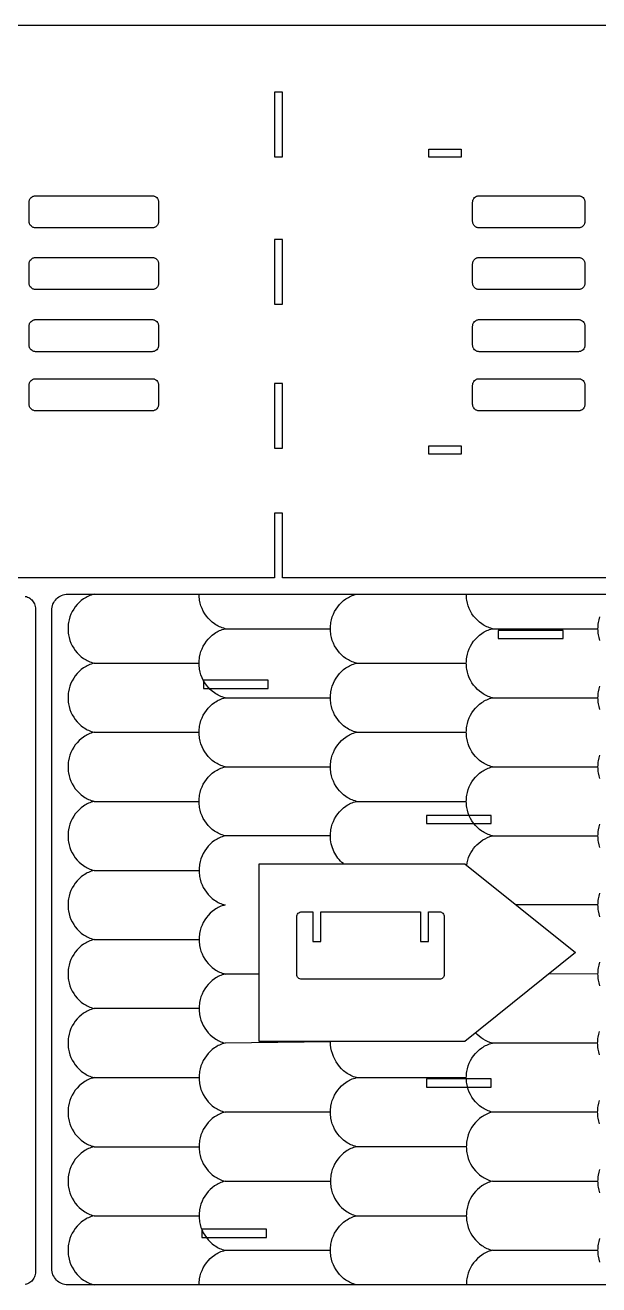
# Model space of a CAD drawing. Extents: x -399 to 499, y -399 to 499.
# Drawn here: x 149.2 to 290.9, y -398.9 to -87.8 of the extents above; entities that cross this region are included whole.
import ezdxf

# ---------------------------------------------------------------- set-up
doc = ezdxf.new("R2010")
doc.units = 0
doc.layers.add('DEFAULT_LAYER', color=1, linetype='CONTINUOUS')

msp = doc.modelspace()

# ---------------------------------------------------------------- linework, layer by layer
at = {"layer": 'DEFAULT_LAYER'}
for points in [[(78.96, -87.78), (344.59, -87.78)], [(344.59, -224.3), (212.78, -224.3), (212.78, -208.29), (210.78, -208.29), (210.78, -224.3), (78.96, -224.3)], [(149.2, -228.86), (149.5, -228.94), (149.8, -229.04), (150.08, -229.18), (150.34, -229.34), (150.59, -229.52), (150.82, -229.73), (151.02, -229.96), (151.21, -230.21), (151.37, -230.47), (151.5, -230.75), (151.61, -231.04), (151.69, -231.35), (151.74, -231.66), (151.76, -231.99), (151.76, -247.22), (151.76, -395.72), (151.74, -396.05), (151.69, -396.36), (151.61, -396.67), (151.5, -396.96), (151.37, -397.24), (151.21, -397.51), (151.02, -397.75), (150.82, -397.98), (150.59, -398.19), (150.34, -398.37), (150.08, -398.53), (149.8, -398.67), (149.5, -398.77), (149.2, -398.85)], [(384.6, -398.92), (159.77, -398.92), (159.36, -398.9), (158.96, -398.84), (158.58, -398.74), (158.21, -398.6), (157.87, -398.43), (157.54, -398.23), (157.23, -398), (156.94, -397.74), (156.68, -397.46), (156.45, -397.15), (156.25, -396.82), (156.08, -396.47), (155.95, -396.1), (155.85, -395.72), (155.79, -395.33), (155.77, -394.92), (155.77, -232.32), (155.79, -231.91), (155.85, -231.51), (155.95, -231.13), (156.08, -230.76), (156.25, -230.41), (156.45, -230.08), (156.68, -229.77), (156.94, -229.49), (157.23, -229.23), (157.54, -229), (157.87, -228.8), (158.21, -228.63), (158.58, -228.5), (158.96, -228.4), (159.36, -228.34), (159.77, -228.32), (159.77, -228.32), (384.6, -228.32)], [(166.24, -228.32), (165.89, -228.41), (165.54, -228.53), (165.21, -228.66), (164.88, -228.8), (164.55, -228.95), (164.24, -229.12), (163.93, -229.3), (163.64, -229.49), (163.07, -229.91), (162.54, -230.38), (162.05, -230.89), (161.6, -231.43), (161.2, -232.02), (160.84, -232.63), (160.53, -233.28), (160.27, -233.95), (160.07, -234.64), (159.92, -235.36), (159.87, -235.73), (159.83, -236.1), (159.81, -236.47), (159.8, -236.85), (159.81, -237.22), (159.83, -237.6), (159.87, -237.97), (159.92, -238.33), (160.07, -239.05), (160.27, -239.74), (160.53, -240.42), (160.84, -241.06), (161.2, -241.68), (161.6, -242.26), (162.05, -242.8), (162.54, -243.31), (163.07, -243.78), (163.64, -244.2), (163.93, -244.39), (164.24, -244.57), (164.55, -244.74), (164.88, -244.89), (165.21, -245.04), (165.54, -245.16), (165.89, -245.28), (166.24, -245.38), (165.89, -245.47), (165.54, -245.59), (165.21, -245.72), (164.88, -245.86), (164.55, -246.01), (164.24, -246.18), (163.93, -246.36), (163.64, -246.55), (163.07, -246.97), (162.54, -247.44), (162.05, -247.95), (161.6, -248.49), (161.2, -249.08), (160.84, -249.69), (160.53, -250.34), (160.27, -251.01), (160.07, -251.7), (159.92, -252.42), (159.87, -252.79), (159.83, -253.16), (159.81, -253.53), (159.8, -253.91), (159.81, -254.28), (159.83, -254.66), (159.87, -255.03), (159.92, -255.39), (160.07, -256.11), (160.27, -256.8), (160.53, -257.48), (160.84, -258.12), (161.2, -258.74), (161.6, -259.32), (162.05, -259.86), (162.54, -260.37), (163.07, -260.84), (163.64, -261.26), (163.93, -261.45), (164.24, -261.63), (164.55, -261.8), (164.88, -261.95), (165.21, -262.1), (165.54, -262.22), (165.89, -262.34), (166.24, -262.44), (165.89, -262.53), (165.54, -262.65), (165.21, -262.78), (164.88, -262.92), (164.55, -263.07), (164.24, -263.24), (163.93, -263.42), (163.64, -263.61), (163.07, -264.03), (162.54, -264.5), (162.05, -265.01), (161.6, -265.55), (161.2, -266.14), (160.84, -266.75), (160.53, -267.4), (160.27, -268.07), (160.07, -268.76), (159.92, -269.48), (159.87, -269.85), (159.83, -270.22), (159.81, -270.59), (159.8, -270.97), (159.81, -271.34), (159.83, -271.72), (159.87, -272.09), (159.92, -272.45), (160.07, -273.17), (160.27, -273.86), (160.53, -274.54), (160.84, -275.18), (161.2, -275.8), (161.6, -276.38), (162.05, -276.92), (162.54, -277.43), (163.07, -277.9), (163.64, -278.32), (163.93, -278.51), (164.24, -278.69), (164.55, -278.86), (164.88, -279.01), (165.21, -279.16), (165.54, -279.28), (165.89, -279.4), (166.24, -279.5), (165.89, -279.6), (165.54, -279.71), (165.21, -279.84), (164.88, -279.98), (164.55, -280.13), (164.24, -280.3), (163.93, -280.48), (163.64, -280.67), (163.07, -281.09), (162.54, -281.56), (162.05, -282.07), (161.6, -282.61), (161.2, -283.2), (160.84, -283.81), (160.53, -284.46), (160.27, -285.13), (160.07, -285.82), (159.92, -286.54), (159.87, -286.91), (159.83, -287.28), (159.81, -287.65), (159.8, -288.03), (159.81, -288.4), (159.83, -288.78), (159.87, -289.15), (159.92, -289.51), (160.07, -290.23), (160.27, -290.92), (160.53, -291.6), (160.84, -292.24), (161.2, -292.86), (161.6, -293.44), (162.05, -293.99), (162.54, -294.49), (163.07, -294.96), (163.64, -295.38), (163.93, -295.57), (164.24, -295.75), (164.55, -295.92), (164.88, -296.08), (165.21, -296.22), (165.54, -296.34), (165.89, -296.46), (166.24, -296.56), (165.89, -296.66), (165.54, -296.77), (165.21, -296.9), (164.88, -297.04), (164.55, -297.19), (164.24, -297.36), (163.93, -297.54), (163.64, -297.73), (163.07, -298.15), (162.54, -298.62), (162.05, -299.13), (161.6, -299.67), (161.2, -300.26), (160.84, -300.87), (160.53, -301.52), (160.27, -302.19), (160.07, -302.88), (159.92, -303.6), (159.87, -303.97), (159.83, -304.34), (159.81, -304.71), (159.8, -305.09), (159.81, -305.46), (159.83, -305.84), (159.87, -306.21), (159.92, -306.57), (160.07, -307.29), (160.27, -307.99), (160.53, -308.66), (160.84, -309.3), (161.2, -309.92), (161.6, -310.5), (162.05, -311.05), (162.54, -311.55), (163.07, -312.02), (163.64, -312.44), (163.93, -312.63), (164.24, -312.81), (164.55, -312.98), (164.88, -313.14), (165.21, -313.28), (165.54, -313.4), (165.89, -313.52), (166.24, -313.62), (165.89, -313.72), (165.54, -313.83), (165.21, -313.96), (164.88, -314.1), (164.55, -314.25), (164.24, -314.42), (163.93, -314.6), (163.64, -314.79), (163.07, -315.22), (162.54, -315.68), (162.05, -316.19), (161.6, -316.73), (161.2, -317.32), (160.84, -317.93), (160.53, -318.58), (160.27, -319.25), (160.07, -319.94), (159.92, -320.66), (159.87, -321.03), (159.83, -321.4), (159.81, -321.77), (159.8, -322.15), (159.81, -322.52), (159.83, -322.9), (159.87, -323.27), (159.92, -323.63), (160.07, -324.35), (160.27, -325.05), (160.53, -325.72), (160.84, -326.36), (161.2, -326.98), (161.6, -327.56), (162.05, -328.11), (162.54, -328.61), (163.07, -329.08), (163.64, -329.5), (163.93, -329.69), (164.24, -329.87), (164.55, -330.04), (164.88, -330.2), (165.21, -330.34), (165.54, -330.46), (165.89, -330.58), (166.24, -330.68)], [(198.6, -288.03), (198.25, -287.93), (197.9, -287.81), (197.57, -287.69), (197.24, -287.55), (196.91, -287.39), (196.6, -287.22), (196.29, -287.04), (196, -286.85), (195.43, -286.43), (194.9, -285.96), (194.41, -285.46), (193.96, -284.91), (193.56, -284.33), (193.2, -283.71), (192.89, -283.07), (192.63, -282.39), (192.43, -281.7), (192.28, -280.98), (192.23, -280.62), (192.19, -280.25), (192.17, -279.87), (192.16, -279.5), (192.17, -279.12), (192.19, -278.75), (192.23, -278.38), (192.28, -278.01), (192.43, -277.29), (192.63, -276.6), (192.89, -275.93), (193.2, -275.28), (193.56, -274.67), (193.96, -274.08), (194.41, -273.54), (194.9, -273.03), (195.43, -272.56), (196, -272.14), (196.29, -271.95), (196.6, -271.77), (196.91, -271.6), (197.24, -271.45), (197.57, -271.31), (197.9, -271.18), (198.25, -271.07), (198.6, -270.97), (198.25, -270.87), (197.9, -270.75), (197.57, -270.63), (197.24, -270.48), (196.91, -270.33), (196.6, -270.16), (196.29, -269.98), (196, -269.79), (195.43, -269.37), (194.9, -268.9), (194.41, -268.39), (193.96, -267.85), (193.56, -267.27), (193.2, -266.65), (192.89, -266.01), (192.63, -265.33), (192.43, -264.64), (192.28, -263.92), (192.23, -263.56), (192.19, -263.19), (192.17, -262.81), (192.16, -262.44), (192.17, -262.06), (192.19, -261.69), (192.23, -261.32), (192.28, -260.95), (192.43, -260.23), (192.63, -259.54), (192.89, -258.87), (193.2, -258.22), (193.56, -257.61), (193.96, -257.02), (194.41, -256.48), (194.9, -255.97), (195.43, -255.5), (196, -255.08), (196.29, -254.89), (196.6, -254.71), (196.91, -254.54), (197.24, -254.39), (197.57, -254.25), (197.9, -254.12), (198.25, -254), (198.6, -253.91), (198.25, -253.81), (197.9, -253.69), (197.57, -253.57), (197.24, -253.42), (196.91, -253.27), (196.6, -253.1), (196.29, -252.92), (196, -252.73), (195.43, -252.31), (194.9, -251.84), (194.41, -251.33), (193.96, -250.79), (193.56, -250.21), (193.2, -249.59), (192.89, -248.95), (192.63, -248.27), (192.43, -247.58), (192.28, -246.86), (192.23, -246.5), (192.19, -246.13), (192.17, -245.75), (192.16, -245.38), (192.17, -245), (192.19, -244.63), (192.23, -244.26), (192.28, -243.89), (192.43, -243.17), (192.63, -242.48), (192.89, -241.81), (193.2, -241.16), (193.56, -240.55), (193.96, -239.96), (194.41, -239.42), (194.9, -238.91), (195.43, -238.44), (196, -238.02), (196.29, -237.83), (196.6, -237.65), (196.91, -237.48), (197.24, -237.33), (197.57, -237.19), (197.9, -237.06), (198.25, -236.94), (198.6, -236.85), (198.25, -236.75), (197.9, -236.63), (197.57, -236.51), (197.24, -236.36), (196.91, -236.21), (196.6, -236.04), (196.29, -235.86), (196, -235.67), (195.43, -235.25), (194.9, -234.78), (194.41, -234.27), (193.96, -233.73), (193.56, -233.15), (193.2, -232.53), (192.89, -231.89), (192.63, -231.21), (192.43, -230.52), (192.28, -229.8), (192.23, -229.44), (192.19, -229.07), (192.17, -228.69), (192.16, -228.32)], [(227.79, -294.89), (227.43, -294.58), (227.09, -294.24), (226.77, -293.89), (226.46, -293.52), (226.18, -293.13), (225.92, -292.73), (225.68, -292.31), (225.46, -291.88), (225.26, -291.43), (225.09, -290.97), (224.94, -290.51), (224.82, -290.03), (224.73, -289.54), (224.66, -289.04), (224.61, -288.54), (224.6, -288.03), (224.61, -287.65), (224.63, -287.28), (224.67, -286.91), (224.72, -286.54), (224.87, -285.82), (225.07, -285.13), (225.33, -284.46), (225.64, -283.81), (226, -283.2), (226.4, -282.61), (226.85, -282.07), (227.34, -281.56), (227.87, -281.09), (228.44, -280.67), (228.73, -280.48), (229.04, -280.3), (229.35, -280.13), (229.68, -279.98), (230.01, -279.84), (230.34, -279.71), (230.69, -279.6), (231.04, -279.5), (230.69, -279.4), (230.34, -279.28), (230.01, -279.16), (229.68, -279.01), (229.35, -278.86), (229.04, -278.69), (228.73, -278.51), (228.44, -278.32), (227.87, -277.9), (227.34, -277.43), (226.85, -276.92), (226.4, -276.38), (226, -275.8), (225.64, -275.18), (225.33, -274.54), (225.07, -273.86), (224.87, -273.17), (224.72, -272.45), (224.67, -272.09), (224.63, -271.72), (224.61, -271.34), (224.6, -270.97), (224.61, -270.59), (224.63, -270.22), (224.67, -269.85), (224.72, -269.48), (224.87, -268.76), (225.07, -268.07), (225.33, -267.4), (225.64, -266.75), (226, -266.14), (226.4, -265.55), (226.85, -265.01), (227.34, -264.5), (227.87, -264.03), (228.44, -263.61), (228.73, -263.42), (229.04, -263.24), (229.35, -263.07), (229.68, -262.92), (230.01, -262.78), (230.34, -262.65), (230.69, -262.53), (231.04, -262.44), (230.69, -262.34), (230.34, -262.22), (230.01, -262.1), (229.68, -261.95), (229.35, -261.8), (229.04, -261.63), (228.73, -261.45), (228.44, -261.26), (227.87, -260.84), (227.34, -260.37), (226.85, -259.86), (226.4, -259.32), (226, -258.74), (225.64, -258.12), (225.33, -257.48), (225.07, -256.8), (224.87, -256.11), (224.72, -255.39), (224.67, -255.03), (224.63, -254.66), (224.61, -254.28), (224.6, -253.91), (224.61, -253.53), (224.63, -253.16), (224.67, -252.79), (224.72, -252.42), (224.87, -251.7), (225.07, -251.01), (225.33, -250.34), (225.64, -249.69), (226, -249.08), (226.4, -248.49), (226.85, -247.95), (227.34, -247.44), (227.87, -246.97), (228.44, -246.55), (228.73, -246.36), (229.04, -246.18), (229.35, -246.01), (229.68, -245.86), (230.01, -245.72), (230.34, -245.59), (230.69, -245.47), (231.04, -245.38), (230.69, -245.28), (230.34, -245.16), (230.01, -245.04), (229.68, -244.89), (229.35, -244.74), (229.04, -244.57), (228.73, -244.39), (228.44, -244.2), (227.87, -243.78), (227.34, -243.31), (226.85, -242.8), (226.4, -242.26), (226, -241.68), (225.64, -241.06), (225.33, -240.42), (225.07, -239.74), (224.87, -239.05), (224.72, -238.33), (224.67, -237.97), (224.63, -237.6), (224.61, -237.22), (224.6, -236.85), (224.61, -236.47), (224.63, -236.1), (224.67, -235.73), (224.72, -235.36), (224.87, -234.64), (225.07, -233.95), (225.33, -233.28), (225.64, -232.63), (226, -232.02), (226.4, -231.43), (226.85, -230.89), (227.34, -230.38), (227.87, -229.91), (228.44, -229.49), (228.73, -229.3), (229.04, -229.12), (229.35, -228.95), (229.68, -228.8), (230.01, -228.66), (230.34, -228.53), (230.69, -228.41), (231.04, -228.32)], [(258.25, -295.3), (258.36, -294.66), (258.52, -294.02), (258.72, -293.41), (258.97, -292.81), (259.25, -292.24), (259.58, -291.7), (259.94, -291.17), (260.34, -290.68), (260.77, -290.22), (261.23, -289.79), (261.72, -289.4), (262.25, -289.04), (262.8, -288.72), (263.37, -288.45), (263.98, -288.21), (264.6, -288.03), (264.25, -287.93), (263.9, -287.81), (263.57, -287.69), (263.24, -287.55), (262.91, -287.39), (262.6, -287.22), (262.29, -287.04), (262, -286.85), (261.43, -286.43), (260.9, -285.96), (260.41, -285.46), (259.96, -284.91), (259.56, -284.33), (259.2, -283.71), (258.89, -283.07), (258.63, -282.39), (258.43, -281.7), (258.28, -280.98), (258.23, -280.62), (258.19, -280.25), (258.17, -279.87), (258.16, -279.5), (258.17, -279.12), (258.19, -278.75), (258.23, -278.38), (258.28, -278.01), (258.43, -277.29), (258.63, -276.6), (258.89, -275.93), (259.2, -275.28), (259.56, -274.67), (259.96, -274.08), (260.41, -273.54), (260.9, -273.03), (261.43, -272.56), (262, -272.14), (262.29, -271.95), (262.6, -271.77), (262.91, -271.6), (263.24, -271.45), (263.57, -271.31), (263.9, -271.18), (264.25, -271.07), (264.6, -270.97), (264.25, -270.87), (263.9, -270.75), (263.57, -270.63), (263.24, -270.48), (262.91, -270.33), (262.6, -270.16), (262.29, -269.98), (262, -269.79), (261.43, -269.37), (260.9, -268.9), (260.41, -268.39), (259.96, -267.85), (259.56, -267.27), (259.2, -266.65), (258.89, -266.01), (258.63, -265.33), (258.43, -264.64), (258.28, -263.92), (258.23, -263.56), (258.19, -263.19), (258.17, -262.81), (258.16, -262.44), (258.17, -262.06), (258.19, -261.69), (258.23, -261.32), (258.28, -260.95), (258.43, -260.23), (258.63, -259.54), (258.89, -258.87), (259.2, -258.22), (259.56, -257.61), (259.96, -257.02), (260.41, -256.48), (260.9, -255.97), (261.43, -255.5), (262, -255.08), (262.29, -254.89), (262.6, -254.71), (262.91, -254.54), (263.24, -254.39), (263.57, -254.25), (263.9, -254.12), (264.25, -254), (264.6, -253.91), (264.25, -253.81), (263.9, -253.69), (263.57, -253.57), (263.24, -253.42), (262.91, -253.27), (262.6, -253.1), (262.29, -252.92), (262, -252.73), (261.43, -252.31), (260.9, -251.84), (260.41, -251.33), (259.96, -250.79), (259.56, -250.21), (259.2, -249.59), (258.89, -248.95), (258.63, -248.27), (258.43, -247.58), (258.28, -246.86), (258.23, -246.5), (258.19, -246.13), (258.17, -245.75), (258.16, -245.38), (258.17, -245), (258.19, -244.63), (258.23, -244.26), (258.28, -243.89), (258.43, -243.17), (258.63, -242.48), (258.89, -241.81), (259.2, -241.16), (259.56, -240.55), (259.96, -239.96), (260.41, -239.42), (260.9, -238.91), (261.43, -238.44), (262, -238.02), (262.29, -237.83), (262.6, -237.65), (262.91, -237.48), (263.24, -237.33), (263.57, -237.19), (263.9, -237.06), (264.25, -236.94), (264.6, -236.85), (264.25, -236.75), (263.9, -236.63), (263.57, -236.51), (263.24, -236.36), (262.91, -236.21), (262.6, -236.04), (262.29, -235.86), (262, -235.67), (261.43, -235.25), (260.9, -234.78), (260.41, -234.27), (259.96, -233.73), (259.56, -233.15), (259.2, -232.53), (258.89, -231.89), (258.63, -231.21), (258.43, -230.52), (258.28, -229.8), (258.23, -229.44), (258.19, -229.07), (258.17, -228.69), (258.16, -228.32)], [(291.07, -233.95), (290.87, -234.64), (290.72, -235.36), (290.67, -235.73), (290.63, -236.1), (290.61, -236.47), (290.6, -236.85), (290.61, -237.22), (290.63, -237.6), (290.67, -237.97), (290.72, -238.33), (290.87, -239.05), (291.07, -239.74)], [(198.6, -236.85), (224.6, -236.85)], [(264.6, -236.85), (290.6, -236.85)], [(166.24, -245.38), (192.16, -245.38)], [(231.04, -245.38), (258.16, -245.38)], [(291.07, -251.01), (290.87, -251.7), (290.72, -252.42), (290.67, -252.79), (290.63, -253.16), (290.61, -253.53), (290.6, -253.91), (290.61, -254.28), (290.63, -254.66), (290.67, -255.03), (290.72, -255.39), (290.87, -256.11), (291.07, -256.8)], [(198.6, -253.91), (224.6, -253.91)], [(264.6, -253.91), (290.6, -253.91)], [(166.24, -262.44), (192.16, -262.44)], [(231.04, -262.44), (258.16, -262.44)], [(291.07, -268.07), (290.87, -268.76), (290.72, -269.48), (290.67, -269.85), (290.63, -270.22), (290.61, -270.59), (290.6, -270.97), (290.61, -271.34), (290.63, -271.72), (290.67, -272.09), (290.72, -272.45), (290.87, -273.17), (291.07, -273.86)], [(198.6, -270.97), (224.6, -270.97)], [(264.6, -270.97), (290.6, -270.97)], [(166.24, -279.5), (192.16, -279.5)], [(231.04, -279.5), (258.16, -279.5)], [(291.07, -285.13), (290.87, -285.82), (290.72, -286.54), (290.67, -286.91), (290.63, -287.28), (290.61, -287.65), (290.6, -288.03), (290.61, -288.4), (290.63, -288.78), (290.67, -289.15), (290.72, -289.51), (290.87, -290.23), (291.07, -290.92)], [(224.6, -288.03), (198.6, -288.03), (198.25, -288.13), (197.9, -288.24), (197.57, -288.37), (197.24, -288.51), (196.91, -288.66), (196.6, -288.83), (196.29, -289.01), (196, -289.2), (195.43, -289.62), (194.9, -290.09), (194.41, -290.6), (193.96, -291.14), (193.56, -291.73), (193.2, -292.34), (192.89, -292.99), (192.63, -293.66), (192.43, -294.35), (192.28, -295.07), (192.23, -295.44), (192.19, -295.81), (192.17, -296.18), (192.16, -296.56), (192.17, -296.93), (192.19, -297.31), (192.23, -297.68), (192.28, -298.04), (192.43, -298.76), (192.63, -299.46), (192.89, -300.13), (193.2, -300.77), (193.56, -301.39), (193.96, -301.97), (194.41, -302.52), (194.9, -303.02), (195.43, -303.49), (196, -303.91), (196.29, -304.1), (196.6, -304.28), (196.91, -304.45), (197.24, -304.61), (197.57, -304.75), (197.9, -304.87), (198.25, -304.99), (198.6, -305.09), (198.25, -305.19), (197.9, -305.3), (197.57, -305.43), (197.24, -305.57), (196.91, -305.72), (196.6, -305.89), (196.29, -306.07), (196, -306.26), (195.43, -306.69), (194.9, -307.15), (194.41, -307.66), (193.96, -308.2), (193.56, -308.79), (193.2, -309.4), (192.89, -310.05), (192.63, -310.72), (192.43, -311.41), (192.28, -312.13), (192.23, -312.5), (192.19, -312.87), (192.17, -313.24), (192.16, -313.62), (192.17, -313.99), (192.19, -314.37), (192.23, -314.74), (192.28, -315.1), (192.43, -315.82), (192.63, -316.52), (192.89, -317.19), (193.2, -317.83), (193.56, -318.45), (193.96, -319.03), (194.41, -319.58), (194.9, -320.08), (195.43, -320.55), (196, -320.97), (196.29, -321.16), (196.6, -321.34), (196.91, -321.51), (197.24, -321.67), (197.57, -321.81), (197.9, -321.93), (198.25, -322.05), (198.6, -322.15)], [(264.6, -288.03), (290.6, -288.03)], [(166.24, -296.56), (192.16, -296.56)], [(291.07, -302.19), (290.87, -302.88), (290.72, -303.6), (290.67, -303.97), (290.63, -304.34), (290.61, -304.71), (290.6, -305.09), (290.61, -305.46), (290.63, -305.84), (290.67, -306.21), (290.72, -306.57), (290.87, -307.29), (291.07, -307.99)], [(290.6, -305.09), (270.44, -305.07)], [(166.24, -313.62), (192.16, -313.62)], [(291.07, -319.25), (290.87, -319.94), (290.72, -320.66), (290.67, -321.03), (290.63, -321.4), (290.61, -321.77), (290.6, -322.15), (290.61, -322.52), (290.63, -322.9), (290.67, -323.27), (290.72, -323.63), (290.87, -324.35), (291.07, -325.05)], [(206.98, -322.15), (198.6, -322.15), (198.25, -322.25), (197.9, -322.36), (197.57, -322.49), (197.24, -322.63), (196.91, -322.78), (196.6, -322.95), (196.29, -323.13), (196, -323.32), (195.43, -323.75), (194.9, -324.21), (194.41, -324.72), (193.96, -325.26), (193.56, -325.85), (193.2, -326.46), (192.89, -327.11), (192.63, -327.78), (192.43, -328.48), (192.28, -329.19), (192.23, -329.56), (192.19, -329.93), (192.17, -330.3), (192.16, -330.68), (192.17, -331.05), (192.19, -331.43), (192.23, -331.8), (192.28, -332.16), (192.43, -332.88), (192.63, -333.58), (192.89, -334.25), (193.2, -334.89), (193.56, -335.51), (193.96, -336.09), (194.41, -336.64), (194.9, -337.14), (195.43, -337.61), (196, -338.03), (196.29, -338.22), (196.6, -338.4), (196.91, -338.57), (197.24, -338.73), (197.57, -338.87), (197.9, -339), (198.25, -339.11), (198.6, -339.21), (198.25, -339.31), (197.9, -339.42), (197.57, -339.55), (197.24, -339.69), (196.91, -339.84), (196.6, -340.01), (196.29, -340.19), (196, -340.38), (195.43, -340.81), (194.9, -341.27), (194.41, -341.78), (193.96, -342.33), (193.56, -342.91), (193.2, -343.52), (192.89, -344.17), (192.63, -344.84), (192.43, -345.54), (192.28, -346.25), (192.23, -346.62), (192.19, -346.99), (192.17, -347.36), (192.16, -347.74), (192.17, -348.11), (192.19, -348.49), (192.23, -348.86), (192.28, -349.22), (192.43, -349.94), (192.63, -350.64), (192.89, -351.31), (193.2, -351.95), (193.56, -352.57), (193.96, -353.15), (194.41, -353.7), (194.9, -354.2), (195.43, -354.67), (196, -355.09), (196.29, -355.28), (196.6, -355.46), (196.91, -355.63), (197.24, -355.79), (197.57, -355.93), (197.9, -356.06), (198.25, -356.17), (198.6, -356.27)], [(290.6, -322.15), (278.63, -322.07)], [(192.16, -330.68), (166.24, -330.68), (165.89, -330.78), (165.54, -330.89), (165.21, -331.02), (164.88, -331.16), (164.55, -331.31), (164.24, -331.48), (163.93, -331.66), (163.64, -331.85), (163.07, -332.28), (162.54, -332.74), (162.05, -333.25), (161.6, -333.79), (161.2, -334.38), (160.84, -334.99), (160.53, -335.64), (160.27, -336.31), (160.07, -337.01), (159.92, -337.72), (159.87, -338.09), (159.83, -338.46), (159.81, -338.83), (159.8, -339.21), (159.81, -339.58), (159.83, -339.96), (159.87, -340.33), (159.92, -340.69), (160.07, -341.41), (160.27, -342.11), (160.53, -342.78), (160.84, -343.42), (161.2, -344.04), (161.6, -344.62), (162.05, -345.17), (162.54, -345.67), (163.07, -346.14), (163.64, -346.56), (163.93, -346.75), (164.24, -346.93), (164.55, -347.1), (164.88, -347.26), (165.21, -347.4), (165.54, -347.53), (165.89, -347.64), (166.24, -347.74), (165.89, -347.84), (165.54, -347.95), (165.21, -348.08), (164.88, -348.22), (164.55, -348.37), (164.24, -348.54), (163.93, -348.72), (163.64, -348.91), (163.07, -349.34), (162.54, -349.8), (162.05, -350.31), (161.6, -350.86), (161.2, -351.44), (160.84, -352.05), (160.53, -352.7), (160.27, -353.37), (160.07, -354.07), (159.92, -354.78), (159.87, -355.15), (159.83, -355.52), (159.81, -355.89), (159.8, -356.27), (159.81, -356.64), (159.83, -357.02), (159.87, -357.39), (159.92, -357.75), (160.07, -358.47), (160.27, -359.17), (160.53, -359.84), (160.84, -360.48), (161.2, -361.1), (161.6, -361.68), (162.05, -362.23), (162.54, -362.73), (163.07, -363.2), (163.64, -363.62), (163.93, -363.81), (164.24, -363.99), (164.55, -364.16), (164.88, -364.32), (165.21, -364.46), (165.54, -364.59), (165.89, -364.7), (166.24, -364.8), (192.16, -364.8)], [(258.16, -364.8), (231.04, -364.8), (230.69, -364.7), (230.34, -364.59), (230.01, -364.46), (229.68, -364.32), (229.35, -364.16), (229.04, -363.99), (228.73, -363.81), (228.44, -363.62), (227.87, -363.2), (227.34, -362.73), (226.85, -362.23), (226.4, -361.68), (226, -361.1), (225.64, -360.48), (225.33, -359.84), (225.07, -359.17), (224.87, -358.47), (224.72, -357.75), (224.67, -357.39), (224.63, -357.02), (224.61, -356.64), (224.6, -356.27), (224.61, -355.89), (224.63, -355.52), (224.67, -355.15), (224.72, -354.78), (224.87, -354.07), (225.07, -353.37), (225.33, -352.7), (225.64, -352.05), (226, -351.44), (226.4, -350.86), (226.85, -350.31), (227.34, -349.8), (227.87, -349.34), (228.44, -348.91), (228.73, -348.72), (229.04, -348.54), (229.35, -348.37), (229.68, -348.22), (230.01, -348.08), (230.34, -347.95), (230.69, -347.84), (231.04, -347.74), (230.69, -347.64), (230.34, -347.52), (230.01, -347.39), (229.68, -347.24), (229.36, -347.08), (229.04, -346.9), (228.74, -346.71), (228.44, -346.5), (228.15, -346.28), (227.87, -346.05), (227.34, -345.56), (226.85, -345.02), (226.41, -344.44), (226, -343.83), (225.65, -343.18), (225.34, -342.51), (225.08, -341.82), (224.88, -341.11), (224.73, -340.39), (224.64, -339.66), (224.62, -339.29), (224.61, -338.92), (198.6, -339.21)], [(290.6, -339.21), (264.6, -339.21), (264, -339.03), (263.42, -338.81), (262.86, -338.54), (262.33, -338.24), (261.82, -337.9), (261.33, -337.53), (260.88, -337.13), (260.46, -336.69)], [(291.07, -342.11), (290.87, -341.41), (290.72, -340.69), (290.67, -340.33), (290.63, -339.96), (290.61, -339.58), (290.6, -339.21), (290.61, -338.83), (290.63, -338.46), (290.67, -338.09), (290.72, -337.72), (290.87, -337.01), (291.07, -336.31)], [(264.6, -356.27), (264.25, -356.17), (263.9, -356.06), (263.57, -355.93), (263.24, -355.79), (262.91, -355.63), (262.6, -355.46), (262.29, -355.28), (262, -355.09), (261.43, -354.67), (260.9, -354.2), (260.41, -353.7), (259.96, -353.15), (259.56, -352.57), (259.2, -351.95), (258.89, -351.31), (258.63, -350.64), (258.43, -349.94), (258.28, -349.22), (258.23, -348.86), (258.19, -348.49), (258.17, -348.11), (258.16, -347.74), (258.17, -347.36), (258.19, -346.99), (258.23, -346.62), (258.28, -346.25), (258.43, -345.54), (258.63, -344.84), (258.89, -344.17), (259.2, -343.52), (259.56, -342.91), (259.96, -342.33), (260.41, -341.78), (260.9, -341.27), (261.43, -340.81), (262, -340.38), (262.29, -340.19), (262.6, -340.01), (262.91, -339.84), (263.24, -339.69), (263.57, -339.55), (263.9, -339.42), (264.25, -339.31), (264.6, -339.21)], [(166.24, -347.74), (192.16, -347.74)], [(231.04, -347.74), (258.16, -347.74)], [(291.07, -359.17), (290.87, -358.47), (290.72, -357.75), (290.67, -357.39), (290.63, -357.02), (290.61, -356.64), (290.6, -356.27), (290.61, -355.89), (290.63, -355.52), (290.67, -355.15), (290.72, -354.78), (290.87, -354.07), (291.07, -353.37)], [(224.6, -356.27), (198.6, -356.27), (198.25, -356.37), (197.9, -356.48), (197.57, -356.61), (197.24, -356.75), (196.91, -356.9), (196.6, -357.07), (196.29, -357.25), (196, -357.44), (195.43, -357.87), (194.9, -358.33), (194.41, -358.84), (193.96, -359.39), (193.56, -359.97), (193.2, -360.58), (192.89, -361.23), (192.63, -361.9), (192.43, -362.6), (192.28, -363.31), (192.23, -363.68), (192.19, -364.05), (192.17, -364.42), (192.16, -364.8), (192.17, -365.17), (192.19, -365.55), (192.23, -365.92), (192.28, -366.28), (192.43, -367), (192.63, -367.7), (192.89, -368.37), (193.2, -369.01), (193.56, -369.63), (193.96, -370.21), (194.41, -370.76), (194.9, -371.26), (195.43, -371.73), (196, -372.15), (196.29, -372.34), (196.6, -372.52), (196.91, -372.69), (197.24, -372.85), (197.57, -372.99), (197.9, -373.12), (198.25, -373.23), (198.6, -373.33), (198.25, -373.43), (197.9, -373.54), (197.57, -373.67), (197.24, -373.81), (196.91, -373.96), (196.6, -374.13), (196.29, -374.31), (196, -374.51), (195.43, -374.93), (194.9, -375.39), (194.41, -375.9), (193.96, -376.45), (193.56, -377.03), (193.2, -377.64), (192.89, -378.29), (192.63, -378.96), (192.43, -379.66), (192.28, -380.37), (192.23, -380.74), (192.19, -381.11), (192.17, -381.48), (192.16, -381.86), (192.17, -382.24), (192.19, -382.61), (192.23, -382.98), (192.28, -383.34), (192.43, -384.06), (192.63, -384.76), (192.89, -385.43), (193.2, -386.07), (193.56, -386.69), (193.96, -387.27), (194.41, -387.82), (194.9, -388.32), (195.43, -388.79), (196, -389.21), (196.29, -389.4), (196.6, -389.58), (196.91, -389.75), (197.24, -389.91), (197.57, -390.05), (197.9, -390.18), (198.25, -390.29), (198.6, -390.39), (224.6, -390.39)], [(290.6, -356.27), (264.6, -356.27), (264.25, -356.37), (263.9, -356.48), (263.57, -356.61), (263.24, -356.75), (262.91, -356.9), (262.6, -357.07), (262.29, -357.25), (262, -357.44), (261.43, -357.87), (260.9, -358.33), (260.41, -358.84), (259.96, -359.39), (259.56, -359.97), (259.2, -360.58), (258.89, -361.23), (258.63, -361.9), (258.43, -362.6), (258.28, -363.31), (258.23, -363.68), (258.19, -364.05), (258.17, -364.42), (258.16, -364.8), (258.17, -365.17), (258.19, -365.55), (258.23, -365.92), (258.28, -366.28), (258.43, -367), (258.63, -367.7), (258.89, -368.37), (259.2, -369.01), (259.56, -369.63), (259.96, -370.21), (260.41, -370.76), (260.9, -371.26), (261.43, -371.73), (262, -372.15), (262.29, -372.34), (262.6, -372.52), (262.91, -372.69), (263.24, -372.85), (263.57, -372.99), (263.9, -373.12), (264.25, -373.23), (264.6, -373.33), (290.6, -373.33)], [(166.24, -364.8), (165.89, -364.9), (165.54, -365.01), (165.21, -365.14), (164.88, -365.28), (164.55, -365.43), (164.24, -365.6), (163.93, -365.78), (163.64, -365.97), (163.07, -366.4), (162.54, -366.86), (162.05, -367.37), (161.6, -367.92), (161.2, -368.5), (160.84, -369.11), (160.53, -369.76), (160.27, -370.43), (160.07, -371.13), (159.92, -371.84), (159.87, -372.21), (159.83, -372.58), (159.81, -372.95), (159.8, -373.33), (159.81, -373.7), (159.83, -374.08), (159.87, -374.45), (159.92, -374.81), (160.07, -375.53), (160.27, -376.23), (160.53, -376.9), (160.84, -377.54), (161.2, -378.16), (161.6, -378.74), (162.05, -379.29), (162.54, -379.79), (163.07, -380.26), (163.64, -380.68), (163.93, -380.87), (164.24, -381.05), (164.55, -381.22), (164.88, -381.38), (165.21, -381.52), (165.54, -381.65), (165.89, -381.76), (166.24, -381.86), (165.89, -381.96), (165.54, -382.07), (165.21, -382.2), (164.88, -382.34), (164.55, -382.49), (164.24, -382.66), (163.93, -382.84), (163.64, -383.04), (163.07, -383.46), (162.54, -383.92), (162.05, -384.43), (161.6, -384.98), (161.2, -385.56), (160.84, -386.17), (160.53, -386.82), (160.27, -387.49), (160.07, -388.19), (159.92, -388.9), (159.87, -389.27), (159.83, -389.64), (159.81, -390.01), (159.8, -390.39), (159.81, -390.77), (159.83, -391.14), (159.87, -391.51), (159.92, -391.87), (160.07, -392.59), (160.27, -393.29), (160.53, -393.96), (160.84, -394.6), (161.2, -395.22), (161.6, -395.8), (162.05, -396.35), (162.54, -396.85), (163.07, -397.32), (163.64, -397.74), (163.93, -397.93), (164.24, -398.11), (164.55, -398.28), (164.88, -398.44), (165.21, -398.58), (165.54, -398.71), (165.89, -398.82), (166.24, -398.92)], [(231.04, -364.8), (230.69, -364.9), (230.34, -365.01), (230.01, -365.14), (229.68, -365.28), (229.35, -365.43), (229.04, -365.6), (228.73, -365.78), (228.44, -365.97), (227.87, -366.4), (227.34, -366.86), (226.85, -367.37), (226.4, -367.92), (226, -368.5), (225.64, -369.11), (225.33, -369.76), (225.07, -370.43), (224.87, -371.13), (224.72, -371.84), (224.67, -372.21), (224.63, -372.58), (224.61, -372.95), (224.6, -373.33), (224.61, -373.7), (224.63, -374.08), (224.67, -374.45), (224.72, -374.81), (224.87, -375.53), (225.07, -376.23), (225.33, -376.9), (225.64, -377.54), (226, -378.16), (226.4, -378.74), (226.85, -379.29), (227.34, -379.79), (227.87, -380.26), (228.44, -380.68), (228.73, -380.87), (229.04, -381.05), (229.35, -381.22), (229.68, -381.38), (230.01, -381.52), (230.34, -381.65), (230.69, -381.76), (231.04, -381.86), (258.16, -381.86)], [(198.6, -373.33), (224.6, -373.33)], [(264.6, -373.33), (264.25, -373.43), (263.9, -373.54), (263.57, -373.67), (263.24, -373.81), (262.91, -373.96), (262.6, -374.13), (262.29, -374.31), (262, -374.51), (261.43, -374.93), (260.9, -375.39), (260.41, -375.9), (259.96, -376.45), (259.56, -377.03), (259.2, -377.64), (258.89, -378.29), (258.63, -378.96), (258.43, -379.66), (258.28, -380.37), (258.23, -380.74), (258.19, -381.11), (258.17, -381.48), (258.16, -381.86), (258.17, -382.24), (258.19, -382.61), (258.23, -382.98), (258.28, -383.34), (258.43, -384.06), (258.63, -384.76), (258.89, -385.43), (259.2, -386.07), (259.56, -386.69), (259.96, -387.27), (260.41, -387.82), (260.9, -388.32), (261.43, -388.79), (262, -389.21), (262.29, -389.4), (262.6, -389.58), (262.91, -389.75), (263.24, -389.91), (263.57, -390.05), (263.9, -390.18), (264.25, -390.29), (264.6, -390.39), (264.25, -390.49), (263.9, -390.6), (263.57, -390.73), (263.24, -390.87), (262.91, -391.02), (262.6, -391.19), (262.29, -391.37), (262, -391.57), (261.43, -391.99), (260.9, -392.45), (260.41, -392.96), (259.96, -393.51), (259.56, -394.09), (259.2, -394.7), (258.89, -395.35), (258.63, -396.02), (258.43, -396.72), (258.28, -397.43), (258.23, -397.8), (258.19, -398.17), (258.17, -398.54), (258.16, -398.92)], [(291.07, -370.43), (290.87, -371.13), (290.72, -371.84), (290.67, -372.21), (290.63, -372.58), (290.61, -372.95), (290.6, -373.33), (290.61, -373.7), (290.63, -374.08), (290.67, -374.45), (290.72, -374.81), (290.87, -375.53), (291.07, -376.23)], [(166.24, -381.86), (192.16, -381.86)], [(231.04, -398.92), (230.69, -398.82), (230.34, -398.71), (230.01, -398.58), (229.68, -398.44), (229.35, -398.28), (229.04, -398.11), (228.73, -397.93), (228.44, -397.74), (227.87, -397.32), (227.34, -396.85), (226.85, -396.35), (226.4, -395.8), (226, -395.22), (225.64, -394.6), (225.33, -393.96), (225.07, -393.29), (224.87, -392.59), (224.72, -391.87), (224.67, -391.51), (224.63, -391.14), (224.61, -390.77), (224.6, -390.39), (224.61, -390.01), (224.63, -389.64), (224.67, -389.27), (224.72, -388.9), (224.87, -388.19), (225.07, -387.49), (225.33, -386.82), (225.64, -386.17), (226, -385.56), (226.4, -384.98), (226.85, -384.43), (227.34, -383.92), (227.87, -383.46), (228.44, -383.04), (228.73, -382.84), (229.04, -382.66), (229.35, -382.49), (229.68, -382.34), (230.01, -382.2), (230.34, -382.07), (230.69, -381.96), (231.04, -381.86)], [(291.07, -387.49), (290.87, -388.19), (290.72, -388.9), (290.67, -389.27), (290.63, -389.64), (290.61, -390.01), (290.6, -390.39), (290.61, -390.77), (290.63, -391.14), (290.67, -391.51), (290.72, -391.87), (290.87, -392.59), (291.07, -393.29)], [(192.16, -398.92), (192.17, -398.54), (192.19, -398.17), (192.23, -397.8), (192.28, -397.43), (192.43, -396.72), (192.63, -396.02), (192.89, -395.35), (193.2, -394.7), (193.56, -394.09), (193.96, -393.51), (194.41, -392.96), (194.9, -392.45), (195.43, -391.99), (196, -391.57), (196.29, -391.37), (196.6, -391.19), (196.91, -391.02), (197.24, -390.87), (197.57, -390.73), (197.9, -390.6), (198.25, -390.49), (198.6, -390.39)], [(264.6, -390.39), (290.6, -390.39)]]:
    msp.add_lwpolyline(points, dxfattribs=at)
for points in [[(212.78, -104.29), (210.78, -104.29), (210.78, -120.29), (212.78, -120.29), (212.78, -104.29)], [(256.93, -118.38), (256.93, -120.38), (248.93, -120.38), (248.93, -118.38), (256.93, -118.38)], [(151.8, -129.91), (180.56, -129.91), (180.72, -129.91), (180.88, -129.94), (181.03, -129.98), (181.18, -130.03), (181.32, -130.1), (181.45, -130.18), (181.69, -130.38), (181.88, -130.61), (181.96, -130.74), (182.03, -130.88), (182.09, -131.03), (182.13, -131.18), (182.15, -131.34), (182.16, -131.51), (182.16, -136.24), (182.15, -136.41), (182.13, -136.56), (182.09, -136.72), (182.03, -136.86), (181.96, -137), (181.88, -137.14), (181.69, -137.37), (181.45, -137.57), (181.32, -137.65), (181.18, -137.72), (181.03, -137.77), (180.88, -137.81), (180.72, -137.84), (180.56, -137.84), (151.8, -137.84), (151.63, -137.84), (151.48, -137.81), (151.32, -137.77), (151.18, -137.72), (151.04, -137.65), (150.9, -137.57), (150.67, -137.37), (150.47, -137.14), (150.39, -137), (150.32, -136.86), (150.27, -136.72), (150.23, -136.56), (150.21, -136.41), (150.2, -136.24), (150.2, -131.51), (150.21, -131.34), (150.23, -131.18), (150.27, -131.03), (150.32, -130.88), (150.39, -130.74), (150.47, -130.61), (150.67, -130.38), (150.9, -130.18), (151.04, -130.1), (151.18, -130.03), (151.32, -129.98), (151.48, -129.94), (151.63, -129.91), (151.8, -129.91)], [(261.33, -129.91), (285.86, -129.91), (286.03, -129.91), (286.18, -129.94), (286.34, -129.98), (286.48, -130.03), (286.62, -130.1), (286.76, -130.18), (286.99, -130.38), (287.19, -130.61), (287.27, -130.74), (287.34, -130.88), (287.39, -131.03), (287.43, -131.18), (287.45, -131.34), (287.46, -131.51), (287.46, -136.24), (287.45, -136.41), (287.43, -136.56), (287.39, -136.72), (287.34, -136.86), (287.27, -137), (287.19, -137.14), (286.99, -137.37), (286.76, -137.57), (286.62, -137.65), (286.48, -137.72), (286.34, -137.77), (286.18, -137.81), (286.03, -137.84), (285.86, -137.84), (261.33, -137.84), (261.17, -137.84), (261.01, -137.81), (260.86, -137.77), (260.71, -137.72), (260.57, -137.65), (260.44, -137.57), (260.2, -137.37), (260.01, -137.14), (259.93, -137), (259.86, -136.86), (259.81, -136.72), (259.77, -136.56), (259.74, -136.41), (259.73, -136.24), (259.73, -131.51), (259.74, -131.34), (259.77, -131.18), (259.81, -131.03), (259.86, -130.88), (259.93, -130.74), (260.01, -130.61), (260.2, -130.38), (260.44, -130.18), (260.57, -130.1), (260.71, -130.03), (260.86, -129.98), (261.01, -129.94), (261.17, -129.91), (261.33, -129.91)], [(212.78, -140.69), (210.78, -140.69), (210.78, -156.69), (212.78, -156.69), (212.78, -140.69)], [(151.8, -145.15), (180.56, -145.15), (180.72, -145.15), (180.88, -145.18), (181.03, -145.22), (181.18, -145.27), (181.32, -145.34), (181.45, -145.42), (181.69, -145.62), (181.88, -145.85), (181.96, -145.98), (182.03, -146.12), (182.09, -146.27), (182.13, -146.42), (182.15, -146.58), (182.16, -146.75), (182.16, -151.48), (182.15, -151.65), (182.13, -151.8), (182.09, -151.96), (182.03, -152.1), (181.96, -152.24), (181.88, -152.38), (181.69, -152.61), (181.45, -152.81), (181.32, -152.89), (181.18, -152.96), (181.03, -153.01), (180.88, -153.05), (180.72, -153.08), (180.56, -153.08), (151.8, -153.08), (151.63, -153.08), (151.48, -153.05), (151.32, -153.01), (151.18, -152.96), (151.04, -152.89), (150.9, -152.81), (150.67, -152.61), (150.47, -152.38), (150.39, -152.24), (150.32, -152.1), (150.27, -151.96), (150.23, -151.8), (150.21, -151.65), (150.2, -151.48), (150.2, -146.75), (150.21, -146.58), (150.23, -146.42), (150.27, -146.27), (150.32, -146.12), (150.39, -145.98), (150.47, -145.85), (150.67, -145.62), (150.9, -145.42), (151.04, -145.34), (151.18, -145.27), (151.32, -145.22), (151.48, -145.18), (151.63, -145.15), (151.8, -145.15)], [(261.33, -145.15), (285.86, -145.15), (286.03, -145.15), (286.18, -145.18), (286.34, -145.22), (286.48, -145.27), (286.62, -145.34), (286.76, -145.42), (286.99, -145.62), (287.19, -145.85), (287.27, -145.98), (287.34, -146.12), (287.39, -146.27), (287.43, -146.42), (287.45, -146.58), (287.46, -146.75), (287.46, -151.48), (287.45, -151.65), (287.43, -151.8), (287.39, -151.96), (287.34, -152.1), (287.27, -152.24), (287.19, -152.38), (286.99, -152.61), (286.76, -152.81), (286.62, -152.89), (286.48, -152.96), (286.34, -153.01), (286.18, -153.05), (286.03, -153.08), (285.86, -153.08), (261.33, -153.08), (261.17, -153.08), (261.01, -153.05), (260.86, -153.01), (260.71, -152.96), (260.57, -152.89), (260.44, -152.81), (260.2, -152.61), (260.01, -152.38), (259.93, -152.24), (259.86, -152.1), (259.81, -151.96), (259.77, -151.8), (259.74, -151.65), (259.73, -151.48), (259.73, -146.75), (259.74, -146.58), (259.77, -146.42), (259.81, -146.27), (259.86, -146.12), (259.93, -145.98), (260.01, -145.85), (260.2, -145.62), (260.44, -145.42), (260.57, -145.34), (260.71, -145.27), (260.86, -145.22), (261.01, -145.18), (261.17, -145.15), (261.33, -145.15)], [(151.8, -160.49), (180.56, -160.49), (180.72, -160.5), (180.88, -160.52), (181.03, -160.56), (181.18, -160.62), (181.32, -160.69), (181.45, -160.77), (181.69, -160.96), (181.88, -161.2), (181.96, -161.33), (182.03, -161.47), (182.09, -161.62), (182.13, -161.77), (182.15, -161.93), (182.16, -162.09), (182.16, -166.83), (182.15, -166.99), (182.13, -167.15), (182.09, -167.3), (182.03, -167.45), (181.96, -167.59), (181.88, -167.72), (181.69, -167.96), (181.45, -168.16), (181.32, -168.24), (181.18, -168.3), (181.03, -168.36), (180.88, -168.4), (180.72, -168.42), (180.56, -168.43), (151.8, -168.43), (151.63, -168.42), (151.48, -168.4), (151.32, -168.36), (151.18, -168.3), (151.04, -168.24), (150.9, -168.16), (150.67, -167.96), (150.47, -167.72), (150.39, -167.59), (150.32, -167.45), (150.27, -167.3), (150.23, -167.15), (150.21, -166.99), (150.2, -166.83), (150.2, -162.09), (150.21, -161.93), (150.23, -161.77), (150.27, -161.62), (150.32, -161.47), (150.39, -161.33), (150.47, -161.2), (150.67, -160.96), (150.9, -160.77), (151.04, -160.69), (151.18, -160.62), (151.32, -160.56), (151.48, -160.52), (151.63, -160.5), (151.8, -160.49)], [(261.33, -160.49), (285.86, -160.49), (286.03, -160.5), (286.18, -160.52), (286.34, -160.56), (286.48, -160.62), (286.62, -160.69), (286.76, -160.77), (286.99, -160.96), (287.19, -161.2), (287.27, -161.33), (287.34, -161.47), (287.39, -161.62), (287.43, -161.77), (287.45, -161.93), (287.46, -162.09), (287.46, -166.83), (287.45, -166.99), (287.43, -167.15), (287.39, -167.3), (287.34, -167.45), (287.27, -167.59), (287.19, -167.72), (286.99, -167.96), (286.76, -168.16), (286.62, -168.24), (286.48, -168.3), (286.34, -168.36), (286.18, -168.4), (286.03, -168.42), (285.86, -168.43), (261.33, -168.43), (261.17, -168.42), (261.01, -168.4), (260.86, -168.36), (260.71, -168.3), (260.57, -168.24), (260.44, -168.16), (260.2, -167.96), (260.01, -167.72), (259.93, -167.59), (259.86, -167.45), (259.81, -167.3), (259.77, -167.15), (259.74, -166.99), (259.73, -166.83), (259.73, -162.09), (259.74, -161.93), (259.77, -161.77), (259.81, -161.62), (259.86, -161.47), (259.93, -161.33), (260.01, -161.2), (260.2, -160.96), (260.44, -160.77), (260.57, -160.69), (260.71, -160.62), (260.86, -160.56), (261.01, -160.52), (261.17, -160.5), (261.33, -160.49)], [(151.8, -175.1), (180.56, -175.1), (180.72, -175.11), (180.88, -175.13), (181.03, -175.17), (181.18, -175.22), (181.32, -175.29), (181.45, -175.37), (181.69, -175.57), (181.88, -175.8), (181.96, -175.94), (182.03, -176.08), (182.09, -176.22), (182.13, -176.38), (182.15, -176.53), (182.16, -176.7), (182.16, -181.43), (182.15, -181.6), (182.13, -181.76), (182.09, -181.91), (182.03, -182.06), (181.96, -182.2), (181.88, -182.33), (181.69, -182.56), (181.45, -182.76), (181.32, -182.84), (181.18, -182.91), (181.03, -182.96), (180.88, -183), (180.72, -183.03), (180.56, -183.03), (151.8, -183.03), (151.63, -183.03), (151.48, -183), (151.32, -182.96), (151.18, -182.91), (151.04, -182.84), (150.9, -182.76), (150.67, -182.56), (150.47, -182.33), (150.39, -182.2), (150.32, -182.06), (150.27, -181.91), (150.23, -181.76), (150.21, -181.6), (150.2, -181.43), (150.2, -176.7), (150.21, -176.53), (150.23, -176.38), (150.27, -176.22), (150.32, -176.08), (150.39, -175.94), (150.47, -175.8), (150.67, -175.57), (150.9, -175.37), (151.04, -175.29), (151.18, -175.22), (151.32, -175.17), (151.48, -175.13), (151.63, -175.11), (151.8, -175.1)], [(212.78, -176.29), (210.78, -176.29), (210.78, -192.29), (212.78, -192.29), (212.78, -176.29)], [(261.33, -175.1), (285.86, -175.1), (286.03, -175.11), (286.18, -175.13), (286.34, -175.17), (286.48, -175.22), (286.62, -175.29), (286.76, -175.37), (286.99, -175.57), (287.19, -175.8), (287.27, -175.94), (287.34, -176.08), (287.39, -176.22), (287.43, -176.38), (287.45, -176.53), (287.46, -176.7), (287.46, -181.43), (287.45, -181.6), (287.43, -181.76), (287.39, -181.91), (287.34, -182.06), (287.27, -182.2), (287.19, -182.33), (286.99, -182.56), (286.76, -182.76), (286.62, -182.84), (286.48, -182.91), (286.34, -182.96), (286.18, -183), (286.03, -183.03), (285.86, -183.03), (261.33, -183.03), (261.17, -183.03), (261.01, -183), (260.86, -182.96), (260.71, -182.91), (260.57, -182.84), (260.44, -182.76), (260.2, -182.56), (260.01, -182.33), (259.93, -182.2), (259.86, -182.06), (259.81, -181.91), (259.77, -181.76), (259.74, -181.6), (259.73, -181.43), (259.73, -176.7), (259.74, -176.53), (259.77, -176.38), (259.81, -176.22), (259.86, -176.08), (259.93, -175.94), (260.01, -175.8), (260.2, -175.57), (260.44, -175.37), (260.57, -175.29), (260.71, -175.22), (260.86, -175.17), (261.01, -175.13), (261.17, -175.11), (261.33, -175.1)], [(256.93, -191.7), (256.93, -193.7), (248.93, -193.7), (248.93, -191.7), (256.93, -191.7)], [(266.07, -239.26), (282.07, -239.26), (282.07, -237.26), (266.07, -237.26), (266.07, -239.26)], [(193.24, -251.6), (209.24, -251.6), (209.24, -249.6), (193.24, -249.6), (193.24, -251.6)], [(248.3, -285.01), (264.3, -285.01), (264.3, -283.01), (248.3, -283.01), (248.3, -285.01)], [(206.98, -294.9), (257.78, -294.9), (285.12, -316.86), (257.78, -338.82), (206.98, -338.82), (206.98, -294.9)], [(251.53, -323.46), (217.51, -323.46), (217.27, -323.44), (217.04, -323.37), (216.84, -323.26), (216.66, -323.11), (216.51, -322.93), (216.4, -322.73), (216.33, -322.51), (216.31, -322.26), (216.31, -308), (216.33, -307.75), (216.4, -307.53), (216.51, -307.33), (216.66, -307.15), (216.84, -307), (217.04, -306.89), (217.27, -306.82), (217.51, -306.8), (220.23, -306.8), (220.23, -314.09), (222.23, -314.09), (222.23, -306.8), (246.81, -306.8), (246.81, -314.09), (248.81, -314.09), (248.81, -306.8), (251.53, -306.8), (251.77, -306.82), (252, -306.89), (252.2, -307), (252.38, -307.15), (252.53, -307.33), (252.64, -307.53), (252.71, -307.75), (252.73, -308), (252.73, -322.26), (252.71, -322.51), (252.64, -322.73), (252.53, -322.93), (252.38, -323.11), (252.2, -323.26), (252, -323.37), (251.77, -323.44), (251.53, -323.46)], [(248.3, -350.07), (264.3, -350.07), (264.3, -348.07), (248.3, -348.07), (248.3, -350.07)], [(192.83, -387.2), (208.83, -387.2), (208.83, -385.2), (192.83, -385.2), (192.83, -387.2)]]:
    msp.add_lwpolyline(points, close=True, dxfattribs=at)

doc.saveas('drawing.dxf')
